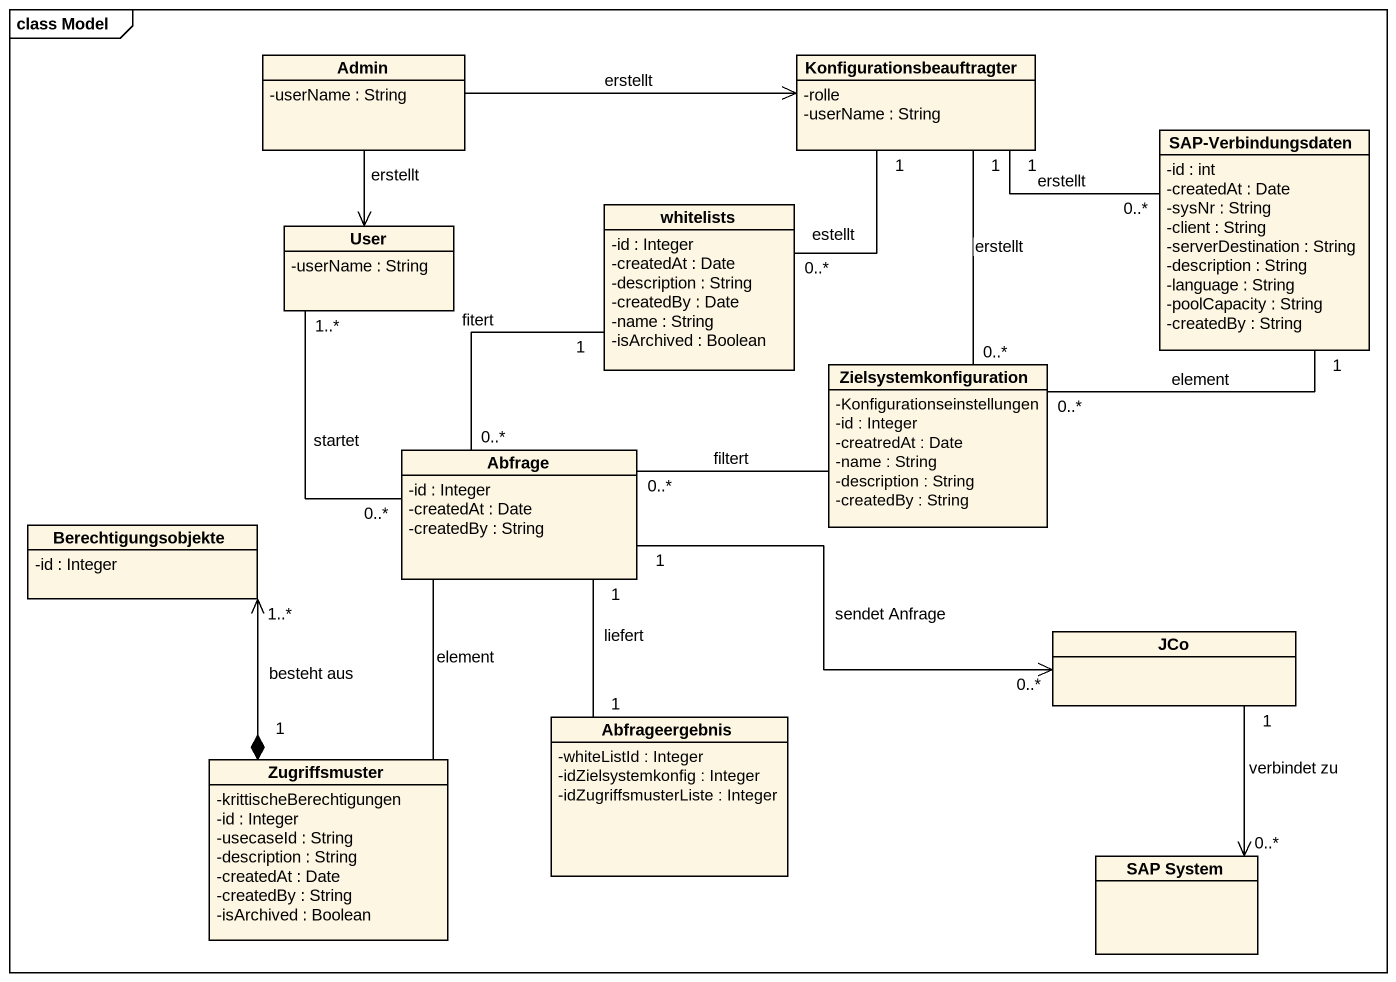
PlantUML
@startuml
mainframe class Model
hide circle
hide empty members
skinparam classAttributeIconSize 0
class Admin {
  -userName : String
}
class Konfigurationsbeauftragter {
  -rolle
  -userName : String
}
class "SAP-Verbindungsdaten" as SAP_Verbindungsdaten {
  -id : int
  -createdAt : Date
  -sysNr : String
  -client : String
  -serverDestination : String
  -description : String
  -language : String
  -poolCapacity : String
  -createdBy : String
}
class whitelists {
  -id : Integer
  -createdAt : Date
  -description : String
  -createdBy : Date
  -name : String
  -isArchived : Boolean
}
class User {
  -userName : String
}
class Zielsystemkonfiguration {
  -Konfigurationseinstellungen
  -id : Integer
  -creatredAt : Date
  -name : String
  -description : String
  -createdBy : String
}
class Abfrage {
  -id : Integer
  -createdAt : Date
  -createdBy : String
}
class Berechtigungsobjekte {
  -id : Integer
}
class JCo
class Abfrageergebnis {
  -whiteListId : Integer
  -idZielsystemkonfig : Integer
  -idZugriffsmusterListe : Integer
}
class Zugriffsmuster {
  -krittischeBerechtigungen
  -id : Integer
  -usecaseId : String
  -description : String
  -createdAt : Date
  -createdBy : String
  -isArchived : Boolean
}
class "SAP System" as SAP_System
Admin -right-> Konfigurationsbeauftragter : erstellt
Admin --> User : erstellt
Konfigurationsbeauftragter "1" -right- "0..*" SAP_Verbindungsdaten : erstellt
Konfigurationsbeauftragter "1" -- "0..*" whitelists : estellt
Konfigurationsbeauftragter "1" -- "0..*" Zielsystemkonfiguration : erstellt
whitelists "1" -- "0..*" Abfrage : fitert
User "1..*" -- "0..*" Abfrage : startet
Zielsystemkonfiguration "0..*" -up- "1" SAP_Verbindungsdaten : element
Zielsystemkonfiguration -left- "0..*" Abfrage : filtert
Abfrage "1" -right-> "0..*" JCo : sendet Anfrage
Abfrage "1" -- "1" Abfrageergebnis : liefert
JCo "1" --> "0..*" SAP_System : verbindet zu
Zugriffsmuster -up- Abfrage : element
Zugriffsmuster "1" *-up-> "1..*" Berechtigungsobjekte : besteht aus
@enduml
